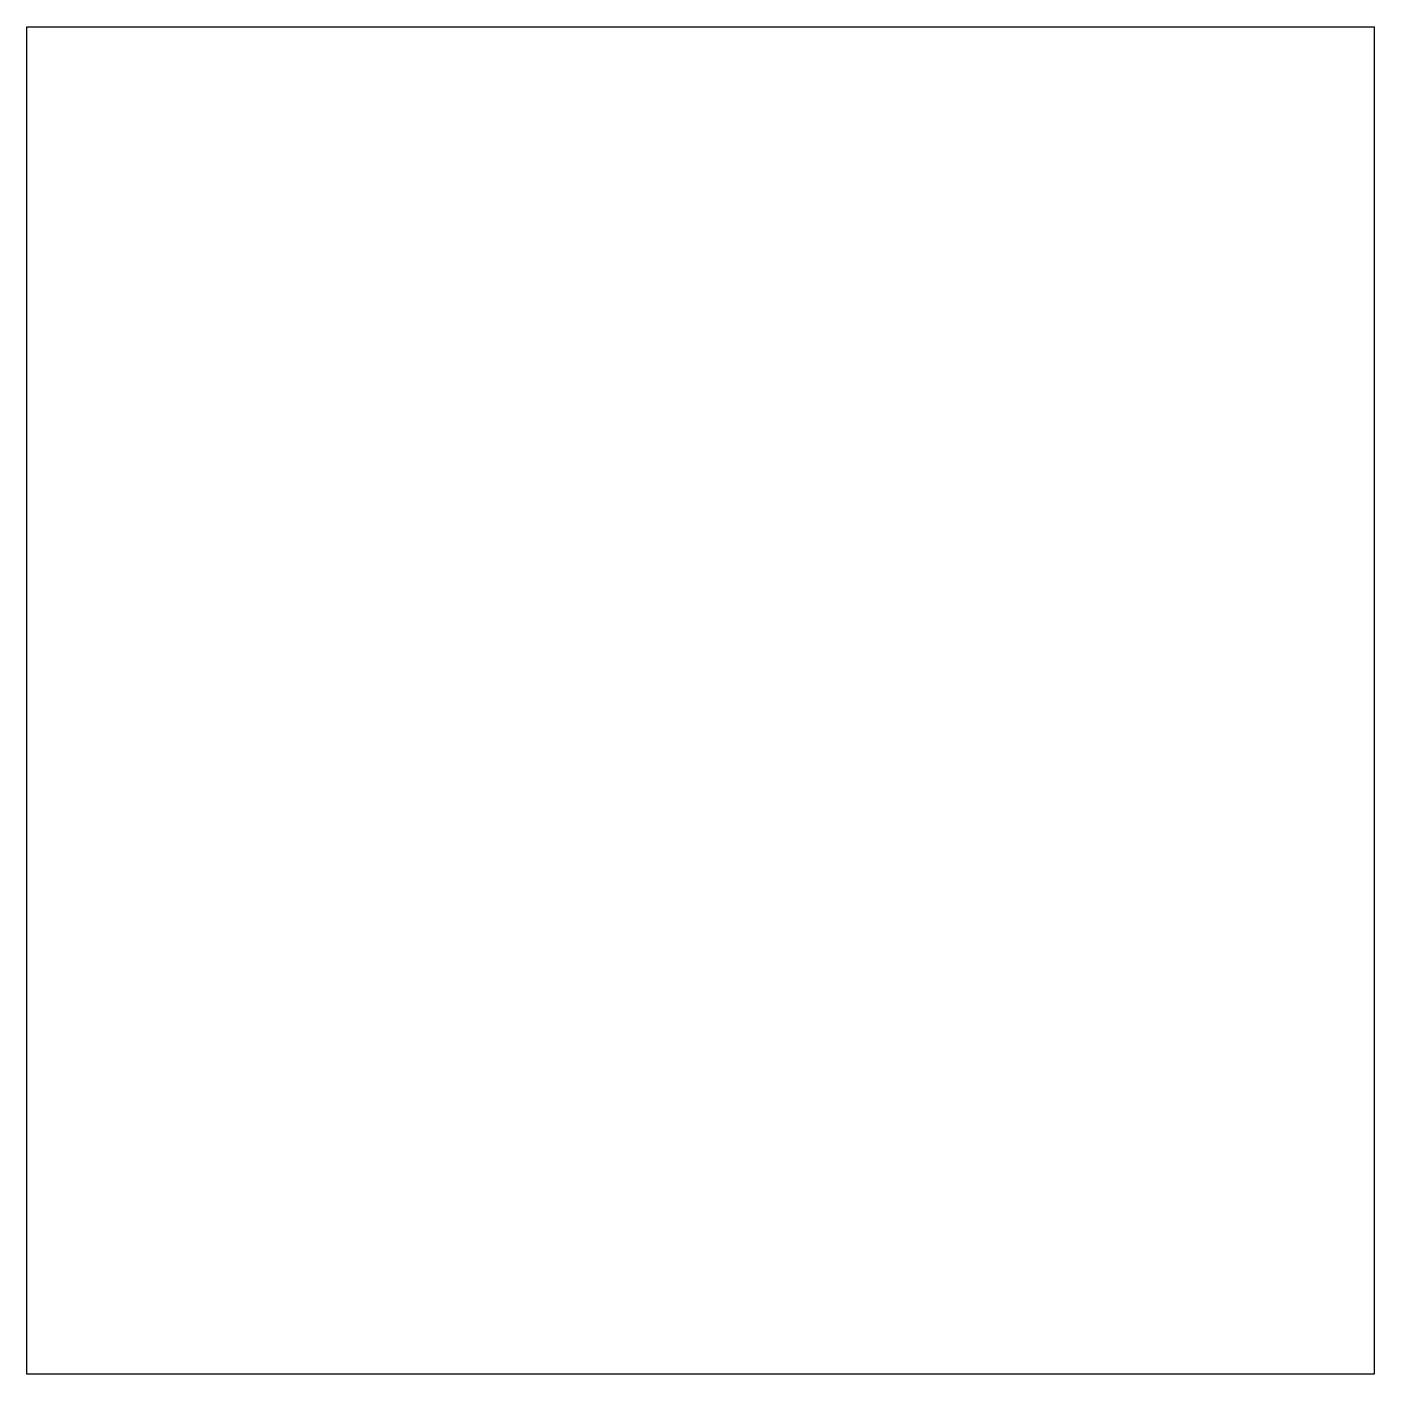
# Model space of a CAD drawing. Header units: millimetres. Extents: x 0 to 42, y 0 to 42.
import ezdxf

# ---------------------------------------------------------------- set-up
doc = ezdxf.new("R2010")
doc.units = ezdxf.units.MM
doc.header["$LTSCALE"] = 10
doc.header["$MEASUREMENT"] = 0
doc.layers.get('0').update_dxf_attribs({"linetype": 'CONTINUOUS'})
picture_1 = doc.add_image_def('image1.png', size_in_pixel=(832, 832))
picture_2 = doc.add_image_def('image2.png', size_in_pixel=(831, 831))

msp = doc.modelspace()

# ---------------------------------------------------------------- pictures from other files: only their frames are drawn
image = msp.add_image(picture_1, insert=(0, 0, 0.001), size_in_units=(42, 42))
image.dxf.flags = 15
image = msp.add_image(picture_2, insert=(0, 42, -1.601), size_in_units=(42, 42), rotation=-90)
image.dxf.flags = 15

doc.saveas('drawing.dxf')
